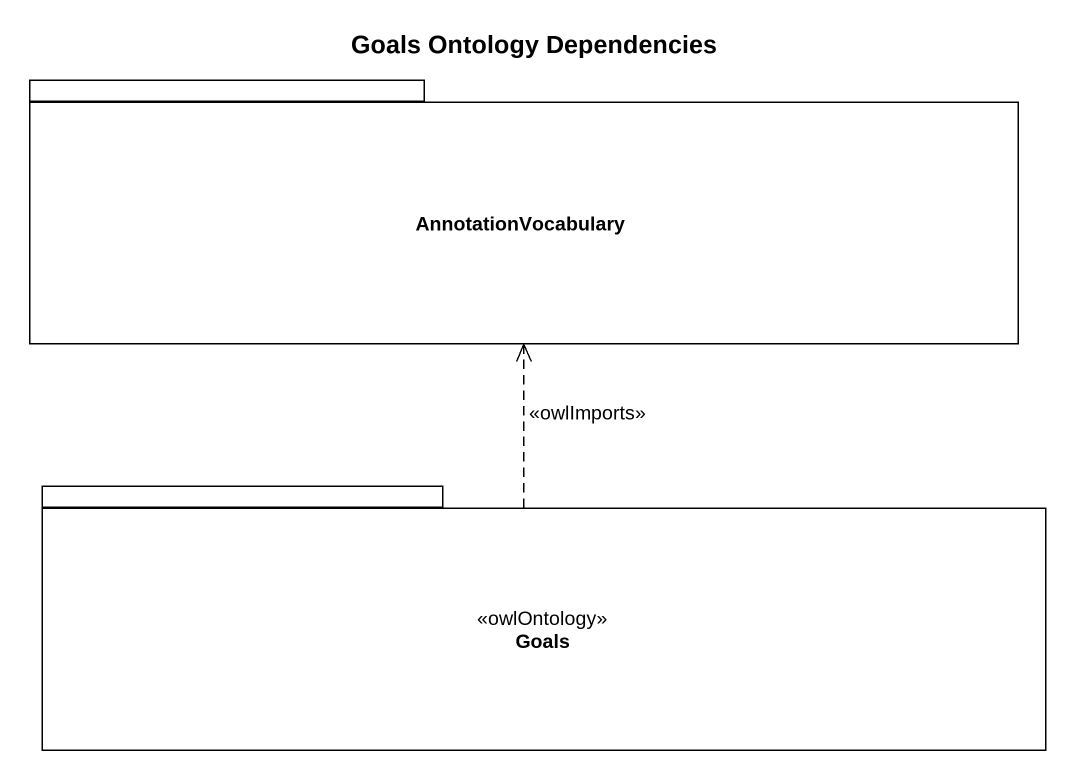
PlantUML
@startuml
title Goals Ontology Dependencies
package AnnotationVocabulary {
}
package Goals <<owlOntology>> {
}
Goals .up.> AnnotationVocabulary : <<owlImports>>
@enduml
